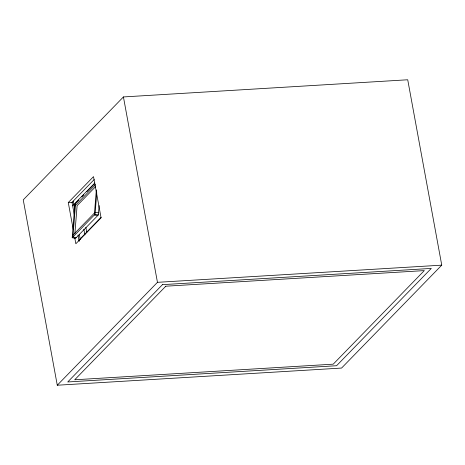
<?xml version="1.0" encoding="UTF-8"?>
<svg xmlns="http://www.w3.org/2000/svg" width="465" height="465" viewBox="0 0 465 465"><rect width="100%" height="100%" fill="white"/><g stroke="black" fill="none" stroke-linecap="round" stroke-linejoin="round"><path stroke-width="0.7" d="M99.103 205.6L98.353 214.923L75.51 238.388L72.209 237.725L74.9 204.036L78.876 199.956M75.621 203.298L72.924 236.987L76.225 237.65M74.853 233.854L77.109 205.652L95.534 186.727M96.342 189.906L94.337 214.993L97.638 215.655M72.209 237.725L95.052 214.255L96.772 192.754M123.428 96.941L23.25 199.845L57.276 385.229L341.572 368.059L441.75 265.155L407.724 79.771L123.428 96.941L157.455 282.325L57.276 385.229M73.238 229.541L68.279 202.554L93.517 176.624L101.079 217.823L75.841 243.747L74.801 238.063M94.221 179.513L72.011 202.327L74.231 214.4M72.645 205.757L94.854 182.943M81.857 196.893L83.84 194.852M86.821 191.789L94.273 184.14M74.737 206.059L95.598 184.628M72.371 235.703L95.215 212.238L98.516 212.9M78.945 240.091L101.155 217.277M68.279 202.554L72.581 202.292M157.455 282.325L441.75 265.155M95.052 214.255L98.353 214.923M85.868 227.344L86.781 232.314M83.851 229.181L84.892 234.866M73.208 201.095L74.644 208.913M79.335 234.482L80.247 239.452M78.01 234.999L79.184 241.393M162.459 284.656L67.733 381.963L336.561 365.728L431.288 268.421L162.459 284.656M165.802 286.207L74.708 379.783L333.225 364.171L424.318 270.601L165.802 286.207"/></g></svg>
